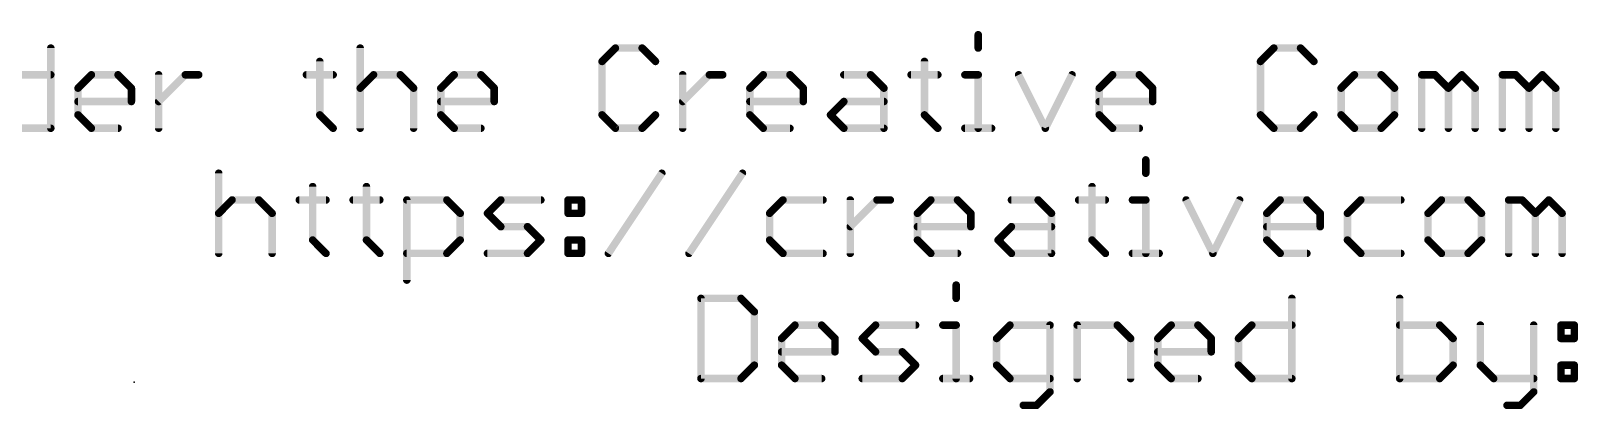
# Model space of a CAD drawing. Extents: x -3 to 111, y -18 to 20.
# Drawn here: x 22.03 to 53.45, y -18.32 to -10.65 of the extents above; entities that cross this region are included whole.
import ezdxf

# ---------------------------------------------------------------- set-up
doc = ezdxf.new("R2010")
doc.units = 0
doc.layers.add('23', color=53, linetype='CONTINUOUS')
doc.layers.add('51', color=53, linetype='CONTINUOUS')

msp = doc.modelspace()

# ---------------------------------------------------------------- linework, layer by layer
at = {"layer": '23'}
msp.add_point((24.13, -17.78), dxfattribs=at)
at = {"layer": '51', "const_width": 0.1524}
for points in [[(41.2662, -10.7256), (41.2662, -10.9968)], [(22.4339, -10.9968), (22.4339, -12.6238)], [(28.7164, -10.9968), (28.7164, -12.6238)], [(33.899, -10.9968), (33.6279, -11.268)], [(34.4414, -10.9968), (33.899, -10.9968)], [(34.7125, -11.268), (34.4414, -10.9968)], [(47.2691, -10.9968), (46.998, -11.268)], [(47.8115, -10.9968), (47.2691, -10.9968)], [(48.0826, -11.268), (47.8115, -10.9968)], [(27.8961, -11.268), (27.8961, -12.3526)], [(33.6279, -11.268), (33.6279, -12.3526)], [(40.1748, -11.268), (40.1748, -12.3526)], [(46.998, -11.268), (46.998, -12.3526)], [(21.6204, -11.5391), (22.4339, -11.5391)], [(22.9864, -11.8103), (23.2575, -11.5391)], [(23.2575, -11.5391), (23.7999, -11.5391)], [(23.7999, -11.5391), (24.071, -11.8103)], [(24.6235, -12.6238), (24.6235, -11.5391)], [(24.6235, -12.0815), (25.1658, -11.5391)], [(25.1658, -11.5391), (25.437, -11.5391)], [(27.625, -11.5391), (28.1673, -11.5391)], [(28.7164, -11.8103), (28.9876, -11.5391)], [(28.9876, -11.5391), (29.5299, -11.5391)], [(29.5299, -11.5391), (29.8011, -11.8103)], [(30.3536, -11.8103), (30.6247, -11.5391)], [(30.6247, -11.5391), (31.1671, -11.5391)], [(31.1671, -11.5391), (31.4382, -11.8103)], [(35.265, -12.6238), (35.265, -11.5391)], [(35.265, -12.0815), (35.8074, -11.5391)], [(35.8074, -11.5391), (36.0785, -11.5391)], [(36.6293, -11.8103), (36.9005, -11.5391)], [(36.9005, -11.5391), (37.4428, -11.5391)], [(37.4428, -11.5391), (37.714, -11.8103)], [(38.5376, -11.5391), (39.08, -11.5391)], [(39.08, -11.5391), (39.3511, -11.8103)], [(39.9036, -11.5391), (40.446, -11.5391)], [(40.9951, -11.5391), (41.2662, -11.5391)], [(41.2662, -11.5391), (41.2662, -12.6238)], [(42.0865, -11.5391), (42.6288, -12.6238)], [(42.6288, -12.6238), (43.1712, -11.5391)], [(43.7237, -11.8103), (43.9948, -11.5391)], [(43.9948, -11.5391), (44.5372, -11.5391)], [(44.5372, -11.5391), (44.8083, -11.8103)], [(48.9063, -11.5391), (48.6351, -11.8103)], [(49.4486, -11.5391), (48.9063, -11.5391)], [(49.7198, -11.8103), (49.4486, -11.5391)], [(50.2723, -12.6238), (50.2723, -11.5391)], [(50.2723, -11.5391), (50.5435, -11.5391)], [(50.5435, -11.5391), (50.8146, -11.8103)], [(50.8146, -11.8103), (51.0858, -11.5391)], [(51.0858, -11.5391), (51.357, -11.8103)], [(51.9094, -12.6238), (51.9094, -11.5391)], [(51.9094, -11.5391), (52.1806, -11.5391)], [(52.1806, -11.5391), (52.4518, -11.8103)], [(52.4518, -11.8103), (52.7229, -11.5391)], [(52.7229, -11.5391), (52.9941, -11.8103)], [(22.9864, -12.3526), (22.9864, -11.8103)], [(24.071, -11.8103), (24.071, -12.0815)], [(29.8011, -11.8103), (29.8011, -12.6238)], [(30.3536, -12.3526), (30.3536, -11.8103)], [(31.4382, -11.8103), (31.4382, -12.0815)], [(36.6293, -12.3526), (36.6293, -11.8103)], [(37.714, -11.8103), (37.714, -12.0815)], [(39.3511, -11.8103), (39.3511, -12.6238)], [(43.7237, -12.3526), (43.7237, -11.8103)], [(44.8083, -11.8103), (44.8083, -12.0815)], [(48.6351, -11.8103), (48.6351, -12.3526)], [(49.7198, -12.3526), (49.7198, -11.8103)], [(50.8146, -11.8103), (50.8146, -12.6238)], [(51.357, -11.8103), (51.357, -12.6238)], [(52.4518, -11.8103), (52.4518, -12.6238)], [(52.9941, -11.8103), (52.9941, -12.6238)], [(24.071, -12.0815), (22.9864, -12.0815)], [(31.4382, -12.0815), (30.3536, -12.0815)], [(37.714, -12.0815), (36.6293, -12.0815)], [(38.2665, -12.3526), (38.5376, -12.0815)], [(38.5376, -12.0815), (39.3511, -12.0815)], [(44.8083, -12.0815), (43.7237, -12.0815)], [(22.4339, -12.6238), (21.6204, -12.6238)], [(23.2575, -12.6238), (22.9864, -12.3526)], [(23.7999, -12.6238), (23.2575, -12.6238)], [(27.8961, -12.3526), (28.1673, -12.6238)], [(30.6247, -12.6238), (30.3536, -12.3526)], [(31.1671, -12.6238), (30.6247, -12.6238)], [(33.6279, -12.3526), (33.899, -12.6238)], [(33.899, -12.6238), (34.4414, -12.6238)], [(34.4414, -12.6238), (34.7125, -12.3526)], [(36.9005, -12.6238), (36.6293, -12.3526)], [(37.4428, -12.6238), (36.9005, -12.6238)], [(38.5376, -12.6238), (38.2665, -12.3526)], [(39.3511, -12.6238), (38.5376, -12.6238)], [(40.1748, -12.3526), (40.446, -12.6238)], [(40.9951, -12.6238), (41.5374, -12.6238)], [(43.9948, -12.6238), (43.7237, -12.3526)], [(44.5372, -12.6238), (43.9948, -12.6238)], [(46.998, -12.3526), (47.2691, -12.6238)], [(47.2691, -12.6238), (47.8115, -12.6238)], [(47.8115, -12.6238), (48.0826, -12.3526)], [(48.6351, -12.3526), (48.9063, -12.6238)], [(48.9063, -12.6238), (49.4486, -12.6238)], [(49.4486, -12.6238), (49.7198, -12.3526)], [(44.669, -13.2656), (44.669, -13.5368)], [(25.8434, -13.5368), (25.8434, -15.1638)], [(33.7563, -15.1638), (34.8409, -13.5368)], [(35.3934, -15.1638), (36.4781, -13.5368)], [(27.7517, -13.808), (27.7517, -14.8926)], [(28.8431, -13.808), (28.8431, -14.8926)], [(43.5775, -13.808), (43.5775, -14.8926)], [(25.8434, -14.3503), (26.1145, -14.0791)], [(26.1145, -14.0791), (26.6569, -14.0791)], [(26.6569, -14.0791), (26.928, -14.3503)], [(27.4805, -14.0791), (28.0228, -14.0791)], [(28.572, -14.0791), (29.1143, -14.0791)], [(29.6634, -15.7061), (29.6634, -14.0791)], [(29.6634, -14.0791), (30.4769, -14.0791)], [(30.4769, -14.0791), (30.748, -14.3503)], [(31.3005, -14.3503), (31.5717, -14.0791)], [(31.5717, -14.0791), (32.3852, -14.0791)], [(32.9377, -14.0791), (33.2089, -14.0791)], [(32.9377, -14.3503), (32.9377, -14.0791)], [(33.2089, -14.0791), (33.2089, -14.3503)], [(37.3018, -14.0791), (37.0306, -14.3503)], [(38.1153, -14.0791), (37.3018, -14.0791)], [(38.6677, -15.1638), (38.6677, -14.0791)], [(38.6677, -14.6215), (39.2101, -14.0791)], [(39.2101, -14.0791), (39.4812, -14.0791)], [(40.032, -14.3503), (40.3032, -14.0791)], [(40.3032, -14.0791), (40.8455, -14.0791)], [(40.8455, -14.0791), (41.1167, -14.3503)], [(41.9404, -14.0791), (42.4827, -14.0791)], [(42.4827, -14.0791), (42.7539, -14.3503)], [(43.3064, -14.0791), (43.8487, -14.0791)], [(44.3978, -14.0791), (44.669, -14.0791)], [(44.669, -14.0791), (44.669, -15.1638)], [(45.4892, -14.0791), (46.0316, -15.1638)], [(46.0316, -15.1638), (46.5739, -14.0791)], [(47.1264, -14.3503), (47.3976, -14.0791)], [(47.3976, -14.0791), (47.9399, -14.0791)], [(47.9399, -14.0791), (48.211, -14.3503)], [(49.0347, -14.0791), (48.7635, -14.3503)], [(49.8482, -14.0791), (49.0347, -14.0791)], [(50.6719, -14.0791), (50.4007, -14.3503)], [(51.2142, -14.0791), (50.6719, -14.0791)], [(51.4854, -14.3503), (51.2142, -14.0791)], [(52.0379, -15.1638), (52.0379, -14.0791)], [(52.0379, -14.0791), (52.309, -14.0791)], [(52.309, -14.0791), (52.5802, -14.3503)], [(52.5802, -14.3503), (52.8514, -14.0791)], [(52.8514, -14.0791), (53.1225, -14.3503)], [(26.928, -14.3503), (26.928, -15.1638)], [(30.748, -14.3503), (30.748, -14.8926)], [(31.5717, -14.6215), (31.3005, -14.3503)], [(33.2089, -14.3503), (32.9377, -14.3503)], [(37.0306, -14.3503), (37.0306, -14.8926)], [(40.032, -14.8926), (40.032, -14.3503)], [(41.1167, -14.3503), (41.1167, -14.6215)], [(42.7539, -14.3503), (42.7539, -15.1638)], [(47.1264, -14.8926), (47.1264, -14.3503)], [(48.211, -14.3503), (48.211, -14.6215)], [(48.7635, -14.3503), (48.7635, -14.8926)], [(50.4007, -14.3503), (50.4007, -14.8926)], [(51.4854, -14.8926), (51.4854, -14.3503)], [(52.5802, -14.3503), (52.5802, -15.1638)], [(53.1225, -14.3503), (53.1225, -15.1638)], [(32.114, -14.6215), (31.5717, -14.6215)], [(32.3852, -14.8926), (32.114, -14.6215)], [(41.1167, -14.6215), (40.032, -14.6215)], [(41.6692, -14.8926), (41.9404, -14.6215)], [(41.9404, -14.6215), (42.7539, -14.6215)], [(48.211, -14.6215), (47.1264, -14.6215)], [(27.7517, -14.8926), (28.0228, -15.1638)], [(28.8431, -14.8926), (29.1143, -15.1638)], [(30.748, -14.8926), (30.4769, -15.1638)], [(32.114, -15.1638), (32.3852, -14.8926)], [(32.9377, -14.8926), (33.2089, -14.8926)], [(32.9377, -15.1638), (32.9377, -14.8926)], [(33.2089, -14.8926), (33.2089, -15.1638)], [(37.0306, -14.8926), (37.3018, -15.1638)], [(40.3032, -15.1638), (40.032, -14.8926)], [(41.9404, -15.1638), (41.6692, -14.8926)], [(43.5775, -14.8926), (43.8487, -15.1638)], [(47.3976, -15.1638), (47.1264, -14.8926)], [(48.7635, -14.8926), (49.0347, -15.1638)], [(50.4007, -14.8926), (50.6719, -15.1638)], [(51.2142, -15.1638), (51.4854, -14.8926)], [(30.4769, -15.1638), (29.6634, -15.1638)], [(31.3005, -15.1638), (32.114, -15.1638)], [(33.2089, -15.1638), (32.9377, -15.1638)], [(37.3018, -15.1638), (38.1153, -15.1638)], [(40.8455, -15.1638), (40.3032, -15.1638)], [(42.7539, -15.1638), (41.9404, -15.1638)], [(44.3978, -15.1638), (44.9401, -15.1638)], [(47.9399, -15.1638), (47.3976, -15.1638)], [(49.0347, -15.1638), (49.8482, -15.1638)], [(50.6719, -15.1638), (51.2142, -15.1638)], [(35.6362, -16.0768), (35.6362, -17.7038)], [(36.4497, -16.0768), (35.6362, -16.0768)], [(36.7209, -16.348), (36.4497, -16.0768)], [(40.8188, -15.8056), (40.8188, -16.0768)], [(47.6352, -16.0768), (47.6352, -17.7038)], [(49.8249, -16.0768), (49.8249, -17.7038)], [(36.7209, -17.4326), (36.7209, -16.348)], [(37.2734, -16.8903), (37.5445, -16.6191)], [(37.5445, -16.6191), (38.0868, -16.6191)], [(38.0868, -16.6191), (38.358, -16.8903)], [(38.9105, -16.8903), (39.1817, -16.6191)], [(39.1817, -16.6191), (39.9952, -16.6191)], [(40.5477, -16.6191), (40.8188, -16.6191)], [(40.8188, -16.6191), (40.8188, -17.7038)], [(41.9103, -16.6191), (41.6391, -16.8903)], [(42.7238, -16.6191), (41.9103, -16.6191)], [(42.7238, -17.975), (42.7238, -16.6191)], [(43.2763, -17.7038), (43.2763, -16.6191)], [(43.2763, -16.6191), (44.0898, -16.6191)], [(44.0898, -16.6191), (44.3609, -16.8903)], [(44.9134, -16.8903), (45.1846, -16.6191)], [(45.1846, -16.6191), (45.7269, -16.6191)], [(45.7269, -16.6191), (45.9981, -16.8903)], [(46.5506, -16.8903), (46.8217, -16.6191)], [(46.8217, -16.6191), (47.6352, -16.6191)], [(50.6384, -16.6191), (49.8249, -16.6191)], [(50.9095, -16.8903), (50.6384, -16.6191)], [(51.462, -16.6191), (51.462, -17.4326)], [(52.5467, -16.6191), (52.5467, -17.975)], [(53.0992, -16.6191), (53.3704, -16.6191)], [(53.0992, -16.8903), (53.0992, -16.6191)], [(53.3704, -16.6191), (53.3704, -16.8903)], [(37.2734, -17.4326), (37.2734, -16.8903)], [(38.358, -16.8903), (38.358, -17.1615)], [(39.1817, -17.1615), (38.9105, -16.8903)], [(41.6391, -16.8903), (41.6391, -17.4326)], [(44.3609, -16.8903), (44.3609, -17.7038)], [(44.9134, -17.4326), (44.9134, -16.8903)], [(45.9981, -16.8903), (45.9981, -17.1615)], [(46.5506, -17.4326), (46.5506, -16.8903)], [(50.9095, -17.4326), (50.9095, -16.8903)], [(53.3704, -16.8903), (53.0992, -16.8903)], [(38.358, -17.1615), (37.2734, -17.1615)], [(39.724, -17.1615), (39.1817, -17.1615)], [(39.9952, -17.4326), (39.724, -17.1615)], [(45.9981, -17.1615), (44.9134, -17.1615)], [(36.4497, -17.7038), (36.7209, -17.4326)], [(37.5445, -17.7038), (37.2734, -17.4326)], [(39.724, -17.7038), (39.9952, -17.4326)], [(41.6391, -17.4326), (41.9103, -17.7038)], [(45.1846, -17.7038), (44.9134, -17.4326)], [(46.8217, -17.7038), (46.5506, -17.4326)], [(50.6384, -17.7038), (50.9095, -17.4326)], [(51.462, -17.4326), (51.7332, -17.7038)], [(53.0992, -17.4326), (53.3704, -17.4326)], [(53.0992, -17.7038), (53.0992, -17.4326)], [(53.3704, -17.4326), (53.3704, -17.7038)], [(35.6362, -17.7038), (36.4497, -17.7038)], [(38.0868, -17.7038), (37.5445, -17.7038)], [(38.9105, -17.7038), (39.724, -17.7038)], [(40.5477, -17.7038), (41.09, -17.7038)], [(41.9103, -17.7038), (42.7238, -17.7038)], [(42.4526, -18.2461), (42.7238, -17.975)], [(45.7269, -17.7038), (45.1846, -17.7038)], [(47.6352, -17.7038), (46.8217, -17.7038)], [(49.8249, -17.7038), (50.6384, -17.7038)], [(51.7332, -17.7038), (52.5467, -17.7038)], [(52.5467, -17.975), (52.2755, -18.2461)], [(53.3704, -17.7038), (53.0992, -17.7038)], [(42.1814, -18.2461), (42.4526, -18.2461)], [(52.2755, -18.2461), (52.0044, -18.2461)]]:
    msp.add_lwpolyline(points, dxfattribs=at)
at = {"layer": '51', "const_width": 0.0762}
for points in [[(41.3043, -10.7256, 1), (41.2281, -10.7256)], [(22.472, -10.9968, 1), (22.3958, -10.9968)], [(28.7545, -10.9968, 1), (28.6783, -10.9968)], [(33.899, -10.9587, 1), (33.899, -11.0349)], [(33.926, -11.0238, 1), (33.8721, -10.9699)], [(34.4683, -10.9699, 1), (34.4144, -11.0238)], [(34.4414, -11.0349, 1), (34.4414, -10.9587)], [(41.2281, -10.9968, 1), (41.3043, -10.9968)], [(47.2691, -10.9587, 1), (47.2691, -11.0349)], [(47.2961, -11.0238, 1), (47.2422, -10.9699)], [(47.8384, -10.9699, 1), (47.7845, -11.0238)], [(47.8115, -11.0349, 1), (47.8115, -10.9587)], [(27.9342, -11.268, 1), (27.858, -11.268)], [(33.6009, -11.241, 1), (33.6548, -11.2949)], [(33.666, -11.268, 1), (33.5898, -11.268)], [(34.6856, -11.2949, 1), (34.7395, -11.241)], [(40.2129, -11.268, 1), (40.1367, -11.268)], [(46.971, -11.241, 1), (47.0249, -11.2949)], [(47.0361, -11.268, 1), (46.9599, -11.268)], [(48.0557, -11.2949, 1), (48.1096, -11.241)], [(22.4339, -11.5772, 1), (22.4339, -11.501)], [(23.2575, -11.501, 1), (23.2575, -11.5772)], [(23.2845, -11.5661, 1), (23.2306, -11.5122)], [(23.8268, -11.5122, 1), (23.7729, -11.5661)], [(23.7999, -11.5772, 1), (23.7999, -11.501)], [(24.6616, -11.5391, 1), (24.5854, -11.5391)], [(25.1658, -11.501, 1), (25.1658, -11.5772)], [(25.1928, -11.5661, 1), (25.1389, -11.5122)], [(25.437, -11.5772, 1), (25.437, -11.501)], [(27.625, -11.501, 1), (27.625, -11.5772)], [(28.1673, -11.5772, 1), (28.1673, -11.501)], [(28.9876, -11.501, 1), (28.9876, -11.5772)], [(29.0145, -11.5661, 1), (28.9606, -11.5122)], [(29.5568, -11.5122, 1), (29.503, -11.5661)], [(29.5299, -11.5772, 1), (29.5299, -11.501)], [(30.6247, -11.501, 1), (30.6247, -11.5772)], [(30.6517, -11.5661, 1), (30.5978, -11.5122)], [(31.194, -11.5122, 1), (31.1401, -11.5661)], [(31.1671, -11.5772, 1), (31.1671, -11.501)], [(35.3031, -11.5391, 1), (35.2269, -11.5391)], [(35.8074, -11.501, 1), (35.8074, -11.5772)], [(35.8343, -11.5661, 1), (35.7804, -11.5122)], [(36.0785, -11.5772, 1), (36.0785, -11.501)], [(36.9005, -11.501, 1), (36.9005, -11.5772)], [(36.9274, -11.5661, 1), (36.8735, -11.5122)], [(37.4698, -11.5122, 1), (37.4159, -11.5661)], [(37.4428, -11.5772, 1), (37.4428, -11.501)], [(38.5376, -11.501, 1), (38.5376, -11.5772)], [(39.1069, -11.5122, 1), (39.053, -11.5661)], [(39.08, -11.5772, 1), (39.08, -11.501)], [(39.9036, -11.501, 1), (39.9036, -11.5772)], [(40.446, -11.5772, 1), (40.446, -11.501)], [(40.9951, -11.501, 1), (40.9951, -11.5772)], [(41.3043, -11.5391, 1), (41.2281, -11.5391)], [(41.2662, -11.5772, 1), (41.2662, -11.501)], [(42.1206, -11.5221, 1), (42.0524, -11.5562)], [(43.2052, -11.5562, 1), (43.1371, -11.5221)], [(43.9948, -11.501, 1), (43.9948, -11.5772)], [(44.0218, -11.5661, 1), (43.9679, -11.5122)], [(44.5641, -11.5122, 1), (44.5102, -11.5661)], [(44.5372, -11.5772, 1), (44.5372, -11.501)], [(48.9063, -11.501, 1), (48.9063, -11.5772)], [(48.9332, -11.5661, 1), (48.8794, -11.5122)], [(49.4756, -11.5122, 1), (49.4217, -11.5661)], [(49.4486, -11.5772, 1), (49.4486, -11.501)], [(50.3104, -11.5391, 1), (50.2342, -11.5391)], [(50.2723, -11.501, 1), (50.2723, -11.5772)], [(50.5704, -11.5122, 1), (50.5165, -11.5661)], [(50.5435, -11.5772, 1), (50.5435, -11.501)], [(51.1127, -11.5122, 1), (51.0588, -11.5661)], [(51.1127, -11.5661, 1), (51.0588, -11.5122)], [(51.9475, -11.5391, 1), (51.8713, -11.5391)], [(51.9094, -11.501, 1), (51.9094, -11.5772)], [(52.2076, -11.5122, 1), (52.1537, -11.5661)], [(52.1806, -11.5772, 1), (52.1806, -11.501)], [(52.7499, -11.5122, 1), (52.696, -11.5661)], [(52.7499, -11.5661, 1), (52.696, -11.5122)], [(23.0245, -11.8103, 1), (22.9483, -11.8103)], [(22.9594, -11.7834, 1), (23.0133, -11.8372)], [(24.1091, -11.8103, 1), (24.0329, -11.8103)], [(24.0441, -11.8372, 1), (24.098, -11.7834)], [(28.6895, -11.7834, 1), (28.7433, -11.8372)], [(29.8392, -11.8103, 1), (29.763, -11.8103)], [(29.7741, -11.8372, 1), (29.828, -11.7834)], [(30.3917, -11.8103, 1), (30.3155, -11.8103)], [(30.3266, -11.7834, 1), (30.3805, -11.8372)], [(31.4763, -11.8103, 1), (31.4001, -11.8103)], [(31.4113, -11.8372, 1), (31.4652, -11.7834)], [(36.6674, -11.8103, 1), (36.5912, -11.8103)], [(36.6024, -11.7834, 1), (36.6563, -11.8372)], [(37.7521, -11.8103, 1), (37.6759, -11.8103)], [(37.687, -11.8372, 1), (37.7409, -11.7834)], [(39.3892, -11.8103, 1), (39.313, -11.8103)], [(39.3242, -11.8372, 1), (39.3781, -11.7834)], [(43.7618, -11.8103, 1), (43.6856, -11.8103)], [(43.6967, -11.7834, 1), (43.7506, -11.8372)], [(44.8464, -11.8103, 1), (44.7702, -11.8103)], [(44.7814, -11.8372, 1), (44.8353, -11.7834)], [(48.6732, -11.8103, 1), (48.597, -11.8103)], [(48.6082, -11.7834, 1), (48.6621, -11.8372)], [(49.7579, -11.8103, 1), (49.6817, -11.8103)], [(49.6929, -11.8372, 1), (49.7467, -11.7834)], [(50.8527, -11.8103, 1), (50.7765, -11.8103)], [(50.7877, -11.7834, 1), (50.8416, -11.8372)], [(50.7877, -11.8372, 1), (50.8416, -11.7834)], [(51.3951, -11.8103, 1), (51.3189, -11.8103)], [(51.33, -11.8372, 1), (51.3839, -11.7834)], [(52.4899, -11.8103, 1), (52.4137, -11.8103)], [(52.4248, -11.7834, 1), (52.4787, -11.8372)], [(52.4248, -11.8372, 1), (52.4787, -11.7834)], [(53.0322, -11.8103, 1), (52.956, -11.8103)], [(52.9672, -11.8372, 1), (53.0211, -11.7834)], [(22.9864, -12.0434, 1), (22.9864, -12.1196)], [(24.0329, -12.0815, 1), (24.1091, -12.0815)], [(24.071, -12.1196, 1), (24.071, -12.0434)], [(24.5966, -12.0545, 1), (24.6505, -12.1084)], [(30.3536, -12.0434, 1), (30.3536, -12.1196)], [(31.4001, -12.0815, 1), (31.4763, -12.0815)], [(31.4382, -12.1196, 1), (31.4382, -12.0434)], [(35.2381, -12.0545, 1), (35.292, -12.1084)], [(36.6293, -12.0434, 1), (36.6293, -12.1196)], [(37.6759, -12.0815, 1), (37.7521, -12.0815)], [(37.714, -12.1196, 1), (37.714, -12.0434)], [(38.5376, -12.0434, 1), (38.5376, -12.1196)], [(38.5646, -12.1084, 1), (38.5107, -12.0545)], [(39.3511, -12.1196, 1), (39.3511, -12.0434)], [(43.7237, -12.0434, 1), (43.7237, -12.1196)], [(44.7702, -12.0815, 1), (44.8464, -12.0815)], [(44.8083, -12.1196, 1), (44.8083, -12.0434)], [(22.4339, -12.6619, 1), (22.4339, -12.5857)], [(23.0133, -12.3257, 1), (22.9594, -12.3796)], [(22.9483, -12.3526, 1), (23.0245, -12.3526)], [(23.2575, -12.5857, 1), (23.2575, -12.6619)], [(23.2306, -12.6507, 1), (23.2845, -12.5969)], [(23.7999, -12.6619, 1), (23.7999, -12.5857)], [(27.9231, -12.3257, 1), (27.8692, -12.3796)], [(27.858, -12.3526, 1), (27.9342, -12.3526)], [(28.1404, -12.6507, 1), (28.1942, -12.5969)], [(30.3805, -12.3257, 1), (30.3266, -12.3796)], [(30.3155, -12.3526, 1), (30.3917, -12.3526)], [(30.6247, -12.5857, 1), (30.6247, -12.6619)], [(30.5978, -12.6507, 1), (30.6517, -12.5969)], [(31.1671, -12.6619, 1), (31.1671, -12.5857)], [(33.6548, -12.3257, 1), (33.6009, -12.3796)], [(33.5898, -12.3526, 1), (33.666, -12.3526)], [(33.899, -12.5857, 1), (33.899, -12.6619)], [(33.8721, -12.6507, 1), (33.926, -12.5969)], [(34.4144, -12.5969, 1), (34.4683, -12.6507)], [(34.4414, -12.6619, 1), (34.4414, -12.5857)], [(34.7395, -12.3796, 1), (34.6856, -12.3257)], [(36.6563, -12.3257, 1), (36.6024, -12.3796)], [(36.5912, -12.3526, 1), (36.6674, -12.3526)], [(36.9005, -12.5857, 1), (36.9005, -12.6619)], [(36.8735, -12.6507, 1), (36.9274, -12.5969)], [(37.4428, -12.6619, 1), (37.4428, -12.5857)], [(38.2934, -12.3257, 1), (38.2395, -12.3796)], [(38.2395, -12.3257, 1), (38.2934, -12.3796)], [(38.5376, -12.5857, 1), (38.5376, -12.6619)], [(38.5107, -12.6507, 1), (38.5646, -12.5969)], [(39.3511, -12.6619, 1), (39.3511, -12.5857)], [(40.2017, -12.3257, 1), (40.1479, -12.3796)], [(40.1367, -12.3526, 1), (40.2129, -12.3526)], [(40.419, -12.6507, 1), (40.4729, -12.5969)], [(40.9951, -12.5857, 1), (40.9951, -12.6619)], [(41.5374, -12.6619, 1), (41.5374, -12.5857)], [(43.7506, -12.3257, 1), (43.6967, -12.3796)], [(43.6856, -12.3526, 1), (43.7618, -12.3526)], [(43.9948, -12.5857, 1), (43.9948, -12.6619)], [(43.9679, -12.6507, 1), (44.0218, -12.5969)], [(44.5372, -12.6619, 1), (44.5372, -12.5857)], [(47.0249, -12.3257, 1), (46.971, -12.3796)], [(46.9599, -12.3526, 1), (47.0361, -12.3526)], [(47.2691, -12.5857, 1), (47.2691, -12.6619)], [(47.2422, -12.6507, 1), (47.2961, -12.5969)], [(47.7845, -12.5969, 1), (47.8384, -12.6507)], [(47.8115, -12.6619, 1), (47.8115, -12.5857)], [(48.1096, -12.3796, 1), (48.0557, -12.3257)], [(48.6621, -12.3257, 1), (48.6082, -12.3796)], [(48.597, -12.3526, 1), (48.6732, -12.3526)], [(48.9063, -12.5857, 1), (48.9063, -12.6619)], [(48.8794, -12.6507, 1), (48.9332, -12.5969)], [(49.4217, -12.5969, 1), (49.4756, -12.6507)], [(49.4486, -12.6619, 1), (49.4486, -12.5857)], [(49.6817, -12.3526, 1), (49.7579, -12.3526)], [(49.7467, -12.3796, 1), (49.6929, -12.3257)], [(22.3958, -12.6238, 1), (22.472, -12.6238)], [(24.5854, -12.6238, 1), (24.6616, -12.6238)], [(28.6783, -12.6238, 1), (28.7545, -12.6238)], [(29.763, -12.6238, 1), (29.8392, -12.6238)], [(35.2269, -12.6238, 1), (35.3031, -12.6238)], [(39.313, -12.6238, 1), (39.3892, -12.6238)], [(41.2281, -12.6238, 1), (41.3043, -12.6238)], [(42.5948, -12.6068, 1), (42.6629, -12.6408)], [(42.5948, -12.6408, 1), (42.6629, -12.6068)], [(50.2342, -12.6238, 1), (50.3104, -12.6238)], [(50.7765, -12.6238, 1), (50.8527, -12.6238)], [(51.3189, -12.6238, 1), (51.3951, -12.6238)], [(51.8713, -12.6238, 1), (51.9475, -12.6238)], [(52.4137, -12.6238, 1), (52.4899, -12.6238)], [(52.956, -12.6238, 1), (53.0322, -12.6238)], [(44.7071, -13.2656, 1), (44.6309, -13.2656)], [(25.8815, -13.5368, 1), (25.8053, -13.5368)], [(34.8726, -13.5579, 1), (34.8092, -13.5157)], [(36.5098, -13.5579, 1), (36.4464, -13.5157)], [(44.6309, -13.5368, 1), (44.7071, -13.5368)], [(27.7898, -13.808, 1), (27.7136, -13.808)], [(28.8812, -13.808, 1), (28.805, -13.808)], [(43.6156, -13.808, 1), (43.5394, -13.808)], [(26.1145, -14.041, 1), (26.1145, -14.1172)], [(26.1415, -14.1061, 1), (26.0876, -14.0522)], [(26.6838, -14.0522, 1), (26.6299, -14.1061)], [(26.6569, -14.1172, 1), (26.6569, -14.041)], [(27.4805, -14.041, 1), (27.4805, -14.1172)], [(28.0228, -14.1172, 1), (28.0228, -14.041)], [(28.572, -14.041, 1), (28.572, -14.1172)], [(29.1143, -14.1172, 1), (29.1143, -14.041)], [(29.7015, -14.0791, 1), (29.6253, -14.0791)], [(29.6634, -14.041, 1), (29.6634, -14.1172)], [(30.5038, -14.0522, 1), (30.4499, -14.1061)], [(30.4769, -14.1172, 1), (30.4769, -14.041)], [(31.5717, -14.041, 1), (31.5717, -14.1172)], [(31.5986, -14.1061, 1), (31.5448, -14.0522)], [(32.3852, -14.1172, 1), (32.3852, -14.041)], [(32.9377, -14.041, 1), (32.9377, -14.1172)], [(32.9758, -14.0791, 1), (32.8996, -14.0791)], [(33.247, -14.0791, 1), (33.1708, -14.0791)], [(33.2089, -14.1172, 1), (33.2089, -14.041)], [(37.3018, -14.041, 1), (37.3018, -14.1172)], [(37.3287, -14.1061, 1), (37.2748, -14.0522)], [(38.1153, -14.1172, 1), (38.1153, -14.041)], [(38.7058, -14.0791, 1), (38.6296, -14.0791)], [(39.2101, -14.041, 1), (39.2101, -14.1172)], [(39.237, -14.1061, 1), (39.1831, -14.0522)], [(39.4812, -14.1172, 1), (39.4812, -14.041)], [(40.3032, -14.041, 1), (40.3032, -14.1172)], [(40.3301, -14.1061, 1), (40.2763, -14.0522)], [(40.8725, -14.0522, 1), (40.8186, -14.1061)], [(40.8455, -14.1172, 1), (40.8455, -14.041)], [(41.9404, -14.041, 1), (41.9404, -14.1172)], [(42.5096, -14.0522, 1), (42.4558, -14.1061)], [(42.4827, -14.1172, 1), (42.4827, -14.041)], [(43.3064, -14.041, 1), (43.3064, -14.1172)], [(43.8487, -14.1172, 1), (43.8487, -14.041)], [(44.3978, -14.041, 1), (44.3978, -14.1172)], [(44.7071, -14.0791, 1), (44.6309, -14.0791)], [(44.669, -14.1172, 1), (44.669, -14.041)], [(45.5233, -14.0621, 1), (45.4552, -14.0962)], [(46.608, -14.0962, 1), (46.5398, -14.0621)], [(47.3976, -14.041, 1), (47.3976, -14.1172)], [(47.4245, -14.1061, 1), (47.3706, -14.0522)], [(47.9668, -14.0522, 1), (47.9129, -14.1061)], [(47.9399, -14.1172, 1), (47.9399, -14.041)], [(49.0347, -14.041, 1), (49.0347, -14.1172)], [(49.0616, -14.1061, 1), (49.0078, -14.0522)], [(49.8482, -14.1172, 1), (49.8482, -14.041)], [(50.6719, -14.041, 1), (50.6719, -14.1172)], [(50.6988, -14.1061, 1), (50.6449, -14.0522)], [(51.2411, -14.0522, 1), (51.1873, -14.1061)], [(51.2142, -14.1172, 1), (51.2142, -14.041)], [(52.076, -14.0791, 1), (51.9998, -14.0791)], [(52.0379, -14.041, 1), (52.0379, -14.1172)], [(52.336, -14.0522, 1), (52.2821, -14.1061)], [(52.309, -14.1172, 1), (52.309, -14.041)], [(52.8783, -14.0522, 1), (52.8244, -14.1061)], [(52.8783, -14.1061, 1), (52.8244, -14.0522)], [(25.8164, -14.3234, 1), (25.8703, -14.3772)], [(26.9661, -14.3503, 1), (26.8899, -14.3503)], [(26.9011, -14.3772, 1), (26.955, -14.3234)], [(30.7861, -14.3503, 1), (30.7099, -14.3503)], [(30.7211, -14.3772, 1), (30.775, -14.3234)], [(31.3275, -14.3234, 1), (31.2736, -14.3772)], [(31.2736, -14.3234, 1), (31.3275, -14.3772)], [(32.9377, -14.3122, 1), (32.9377, -14.3884)], [(32.8996, -14.3503, 1), (32.9758, -14.3503)], [(33.1708, -14.3503, 1), (33.247, -14.3503)], [(33.2089, -14.3884, 1), (33.2089, -14.3122)], [(37.0687, -14.3503, 1), (36.9925, -14.3503)], [(37.0036, -14.3234, 1), (37.0575, -14.3772)], [(40.0701, -14.3503, 1), (39.9939, -14.3503)], [(40.0051, -14.3234, 1), (40.059, -14.3772)], [(41.1548, -14.3503, 1), (41.0786, -14.3503)], [(41.0898, -14.3772, 1), (41.1436, -14.3234)], [(42.792, -14.3503, 1), (42.7158, -14.3503)], [(42.7269, -14.3772, 1), (42.7808, -14.3234)], [(47.1645, -14.3503, 1), (47.0883, -14.3503)], [(47.0994, -14.3234, 1), (47.1533, -14.3772)], [(48.2491, -14.3503, 1), (48.1729, -14.3503)], [(48.1841, -14.3772, 1), (48.238, -14.3234)], [(48.8016, -14.3503, 1), (48.7254, -14.3503)], [(48.7366, -14.3234, 1), (48.7905, -14.3772)], [(50.4388, -14.3503, 1), (50.3626, -14.3503)], [(50.3738, -14.3234, 1), (50.4276, -14.3772)], [(51.5235, -14.3503, 1), (51.4473, -14.3503)], [(51.4584, -14.3772, 1), (51.5123, -14.3234)], [(52.6183, -14.3503, 1), (52.5421, -14.3503)], [(52.5532, -14.3234, 1), (52.6071, -14.3772)], [(52.5532, -14.3772, 1), (52.6071, -14.3234)], [(53.1606, -14.3503, 1), (53.0844, -14.3503)], [(53.0956, -14.3772, 1), (53.1495, -14.3234)], [(31.5717, -14.5834, 1), (31.5717, -14.6596)], [(31.5448, -14.6484, 1), (31.5986, -14.5945)], [(32.141, -14.5945, 1), (32.0871, -14.6484)], [(32.114, -14.6596, 1), (32.114, -14.5834)], [(38.6408, -14.5945, 1), (38.6947, -14.6484)], [(40.032, -14.5834, 1), (40.032, -14.6596)], [(41.0786, -14.6215, 1), (41.1548, -14.6215)], [(41.1167, -14.6596, 1), (41.1167, -14.5834)], [(41.9404, -14.5834, 1), (41.9404, -14.6596)], [(41.9673, -14.6484, 1), (41.9134, -14.5945)], [(42.7539, -14.6596, 1), (42.7539, -14.5834)], [(47.1264, -14.5834, 1), (47.1264, -14.6596)], [(48.1729, -14.6215, 1), (48.2491, -14.6215)], [(48.211, -14.6596, 1), (48.211, -14.5834)], [(27.7786, -14.8657, 1), (27.7247, -14.9196)], [(27.7136, -14.8926, 1), (27.7898, -14.8926)], [(28.8701, -14.8657, 1), (28.8162, -14.9196)], [(28.805, -14.8926, 1), (28.8812, -14.8926)], [(30.7099, -14.8926, 1), (30.7861, -14.8926)], [(30.775, -14.9196, 1), (30.7211, -14.8657)], [(32.4121, -14.9196, 1), (32.3583, -14.8657)], [(32.3583, -14.9196, 1), (32.4121, -14.8657)], [(32.9377, -14.8545, 1), (32.9377, -14.9307)], [(32.9758, -14.8926, 1), (32.8996, -14.8926)], [(33.247, -14.8926, 1), (33.1708, -14.8926)], [(33.2089, -14.9307, 1), (33.2089, -14.8545)], [(37.0575, -14.8657, 1), (37.0036, -14.9196)], [(36.9925, -14.8926, 1), (37.0687, -14.8926)], [(40.059, -14.8657, 1), (40.0051, -14.9196)], [(39.9939, -14.8926, 1), (40.0701, -14.8926)], [(41.6961, -14.8657, 1), (41.6423, -14.9196)], [(41.6423, -14.8657, 1), (41.6961, -14.9196)], [(43.6045, -14.8657, 1), (43.5506, -14.9196)], [(43.5394, -14.8926, 1), (43.6156, -14.8926)], [(47.1533, -14.8657, 1), (47.0994, -14.9196)], [(47.0883, -14.8926, 1), (47.1645, -14.8926)], [(48.7905, -14.8657, 1), (48.7366, -14.9196)], [(48.7254, -14.8926, 1), (48.8016, -14.8926)], [(50.4276, -14.8657, 1), (50.3738, -14.9196)], [(50.3626, -14.8926, 1), (50.4388, -14.8926)], [(51.4473, -14.8926, 1), (51.5235, -14.8926)], [(51.5123, -14.9196, 1), (51.4584, -14.8657)], [(25.8053, -15.1638, 1), (25.8815, -15.1638)], [(26.8899, -15.1638, 1), (26.9661, -15.1638)], [(27.9959, -15.1907, 1), (28.0498, -15.1369)], [(29.0873, -15.1907, 1), (29.1412, -15.1369)], [(29.6634, -15.1257, 1), (29.6634, -15.2019)], [(30.4499, -15.1369, 1), (30.5038, -15.1907)], [(30.4769, -15.2019, 1), (30.4769, -15.1257)], [(31.3005, -15.1257, 1), (31.3005, -15.2019)], [(32.0871, -15.1369, 1), (32.141, -15.1907)], [(32.114, -15.2019, 1), (32.114, -15.1257)], [(32.9377, -15.1257, 1), (32.9377, -15.2019)], [(32.8996, -15.1638, 1), (32.9758, -15.1638)], [(33.1708, -15.1638, 1), (33.247, -15.1638)], [(33.2089, -15.2019, 1), (33.2089, -15.1257)], [(33.7246, -15.1427, 1), (33.788, -15.1849)], [(35.3617, -15.1427, 1), (35.4251, -15.1849)], [(37.3018, -15.1257, 1), (37.3018, -15.2019)], [(37.2748, -15.1907, 1), (37.3287, -15.1369)], [(38.1153, -15.2019, 1), (38.1153, -15.1257)], [(38.6296, -15.1638, 1), (38.7058, -15.1638)], [(40.3032, -15.1257, 1), (40.3032, -15.2019)], [(40.2763, -15.1907, 1), (40.3301, -15.1369)], [(40.8455, -15.2019, 1), (40.8455, -15.1257)], [(41.9404, -15.1257, 1), (41.9404, -15.2019)], [(41.9134, -15.1907, 1), (41.9673, -15.1369)], [(42.7158, -15.1638, 1), (42.792, -15.1638)], [(42.7539, -15.2019, 1), (42.7539, -15.1257)], [(43.8217, -15.1907, 1), (43.8756, -15.1369)], [(44.3978, -15.1257, 1), (44.3978, -15.2019)], [(44.6309, -15.1638, 1), (44.7071, -15.1638)], [(44.9401, -15.2019, 1), (44.9401, -15.1257)], [(45.9975, -15.1468, 1), (46.0656, -15.1808)], [(45.9975, -15.1808, 1), (46.0656, -15.1468)], [(47.3976, -15.1257, 1), (47.3976, -15.2019)], [(47.3706, -15.1907, 1), (47.4245, -15.1369)], [(47.9399, -15.2019, 1), (47.9399, -15.1257)], [(49.0347, -15.1257, 1), (49.0347, -15.2019)], [(49.0078, -15.1907, 1), (49.0616, -15.1369)], [(49.8482, -15.2019, 1), (49.8482, -15.1257)], [(50.6719, -15.1257, 1), (50.6719, -15.2019)], [(50.6449, -15.1907, 1), (50.6988, -15.1369)], [(51.1873, -15.1369, 1), (51.2411, -15.1907)], [(51.2142, -15.2019, 1), (51.2142, -15.1257)], [(51.9998, -15.1638, 1), (52.076, -15.1638)], [(52.5421, -15.1638, 1), (52.6183, -15.1638)], [(53.0844, -15.1638, 1), (53.1606, -15.1638)], [(29.6253, -15.7061, 1), (29.7015, -15.7061)], [(35.6743, -16.0768, 1), (35.5981, -16.0768)], [(35.6362, -16.0387, 1), (35.6362, -16.1149)], [(36.4766, -16.0499, 1), (36.4228, -16.1038)], [(36.4497, -16.1149, 1), (36.4497, -16.0387)], [(40.8569, -15.8056, 1), (40.7807, -15.8056)], [(47.6733, -16.0768, 1), (47.5971, -16.0768)], [(49.863, -16.0768, 1), (49.7868, -16.0768)], [(36.759, -16.348, 1), (36.6828, -16.348)], [(36.6939, -16.3749, 1), (36.7478, -16.321)], [(40.7807, -16.0768, 1), (40.8569, -16.0768)], [(37.5445, -16.581, 1), (37.5445, -16.6572)], [(37.5715, -16.6461, 1), (37.5176, -16.5922)], [(38.1138, -16.5922, 1), (38.0599, -16.6461)], [(38.0868, -16.6572, 1), (38.0868, -16.581)], [(39.1817, -16.581, 1), (39.1817, -16.6572)], [(39.2086, -16.6461, 1), (39.1547, -16.5922)], [(39.9952, -16.6572, 1), (39.9952, -16.581)], [(40.5477, -16.581, 1), (40.5477, -16.6572)], [(40.8569, -16.6191, 1), (40.7807, -16.6191)], [(40.8188, -16.6572, 1), (40.8188, -16.581)], [(41.9103, -16.581, 1), (41.9103, -16.6572)], [(41.9372, -16.6461, 1), (41.8833, -16.5922)], [(42.7619, -16.6191, 1), (42.6857, -16.6191)], [(42.7238, -16.6572, 1), (42.7238, -16.581)], [(43.3144, -16.6191, 1), (43.2382, -16.6191)], [(43.2763, -16.581, 1), (43.2763, -16.6572)], [(44.1167, -16.5922, 1), (44.0628, -16.6461)], [(44.0898, -16.6572, 1), (44.0898, -16.581)], [(45.1846, -16.581, 1), (45.1846, -16.6572)], [(45.2115, -16.6461, 1), (45.1576, -16.5922)], [(45.7539, -16.5922, 1), (45.7, -16.6461)], [(45.7269, -16.6572, 1), (45.7269, -16.581)], [(46.8217, -16.581, 1), (46.8217, -16.6572)], [(46.8487, -16.6461, 1), (46.7948, -16.5922)], [(47.6352, -16.6572, 1), (47.6352, -16.581)], [(49.8249, -16.581, 1), (49.8249, -16.6572)], [(50.6653, -16.5922, 1), (50.6114, -16.6461)], [(50.6384, -16.6572, 1), (50.6384, -16.581)], [(51.5001, -16.6191, 1), (51.4239, -16.6191)], [(52.5848, -16.6191, 1), (52.5086, -16.6191)], [(53.0992, -16.581, 1), (53.0992, -16.6572)], [(53.1373, -16.6191, 1), (53.0611, -16.6191)], [(53.4085, -16.6191, 1), (53.3323, -16.6191)], [(53.3704, -16.6572, 1), (53.3704, -16.581)], [(37.3115, -16.8903, 1), (37.2353, -16.8903)], [(37.2464, -16.8634, 1), (37.3003, -16.9172)], [(38.3961, -16.8903, 1), (38.3199, -16.8903)], [(38.3311, -16.9172, 1), (38.385, -16.8634)], [(38.9375, -16.8634, 1), (38.8836, -16.9172)], [(38.8836, -16.8634, 1), (38.9375, -16.9172)], [(41.6772, -16.8903, 1), (41.601, -16.8903)], [(41.6122, -16.8634, 1), (41.666, -16.9172)], [(44.399, -16.8903, 1), (44.3228, -16.8903)], [(44.334, -16.9172, 1), (44.3879, -16.8634)], [(44.9515, -16.8903, 1), (44.8753, -16.8903)], [(44.8865, -16.8634, 1), (44.9404, -16.9172)], [(46.0362, -16.8903, 1), (45.96, -16.8903)], [(45.9711, -16.9172, 1), (46.025, -16.8634)], [(46.5887, -16.8903, 1), (46.5125, -16.8903)], [(46.5236, -16.8634, 1), (46.5775, -16.9172)], [(50.9476, -16.8903, 1), (50.8714, -16.8903)], [(50.8826, -16.9172, 1), (50.9365, -16.8634)], [(53.0992, -16.8522, 1), (53.0992, -16.9284)], [(53.0611, -16.8903, 1), (53.1373, -16.8903)], [(53.3323, -16.8903, 1), (53.4085, -16.8903)], [(53.3704, -16.9284, 1), (53.3704, -16.8522)], [(37.2734, -17.1234, 1), (37.2734, -17.1996)], [(38.3199, -17.1615, 1), (38.3961, -17.1615)], [(38.358, -17.1996, 1), (38.358, -17.1234)], [(39.1817, -17.1234, 1), (39.1817, -17.1996)], [(39.1547, -17.1884, 1), (39.2086, -17.1345)], [(39.7509, -17.1345, 1), (39.6971, -17.1884)], [(39.724, -17.1996, 1), (39.724, -17.1234)], [(44.9134, -17.1234, 1), (44.9134, -17.1996)], [(45.96, -17.1615, 1), (46.0362, -17.1615)], [(45.9981, -17.1996, 1), (45.9981, -17.1234)], [(36.6828, -17.4326, 1), (36.759, -17.4326)], [(36.7478, -17.4596, 1), (36.6939, -17.4057)], [(37.3003, -17.4057, 1), (37.2464, -17.4596)], [(37.2353, -17.4326, 1), (37.3115, -17.4326)], [(40.0221, -17.4596, 1), (39.9682, -17.4057)], [(39.9682, -17.4596, 1), (40.0221, -17.4057)], [(41.666, -17.4057, 1), (41.6122, -17.4596)], [(41.601, -17.4326, 1), (41.6772, -17.4326)], [(44.9404, -17.4057, 1), (44.8865, -17.4596)], [(44.8753, -17.4326, 1), (44.9515, -17.4326)], [(46.5775, -17.4057, 1), (46.5236, -17.4596)], [(46.5125, -17.4326, 1), (46.5887, -17.4326)], [(50.8714, -17.4326, 1), (50.9476, -17.4326)], [(50.9365, -17.4596, 1), (50.8826, -17.4057)], [(51.489, -17.4057, 1), (51.4351, -17.4596)], [(51.4239, -17.4326, 1), (51.5001, -17.4326)], [(53.0992, -17.3945, 1), (53.0992, -17.4707)], [(53.1373, -17.4326, 1), (53.0611, -17.4326)], [(53.4085, -17.4326, 1), (53.3323, -17.4326)], [(53.3704, -17.4707, 1), (53.3704, -17.3945)], [(35.6362, -17.6657, 1), (35.6362, -17.7419)], [(35.5981, -17.7038, 1), (35.6743, -17.7038)], [(36.4228, -17.6769, 1), (36.4766, -17.7307)], [(36.4497, -17.7419, 1), (36.4497, -17.6657)], [(37.5445, -17.6657, 1), (37.5445, -17.7419)], [(37.5176, -17.7307, 1), (37.5715, -17.6769)], [(38.0868, -17.7419, 1), (38.0868, -17.6657)], [(38.9105, -17.6657, 1), (38.9105, -17.7419)], [(39.6971, -17.6769, 1), (39.7509, -17.7307)], [(39.724, -17.7419, 1), (39.724, -17.6657)], [(40.5477, -17.6657, 1), (40.5477, -17.7419)], [(40.7807, -17.7038, 1), (40.8569, -17.7038)], [(41.09, -17.7419, 1), (41.09, -17.6657)], [(41.9103, -17.6657, 1), (41.9103, -17.7419)], [(41.8833, -17.7307, 1), (41.9372, -17.6769)], [(42.7507, -18.0019, 1), (42.6968, -17.948)], [(42.7238, -17.7419, 1), (42.7238, -17.6657)], [(43.2382, -17.7038, 1), (43.3144, -17.7038)], [(44.3228, -17.7038, 1), (44.399, -17.7038)], [(45.1846, -17.6657, 1), (45.1846, -17.7419)], [(45.1576, -17.7307, 1), (45.2115, -17.6769)], [(45.7269, -17.7419, 1), (45.7269, -17.6657)], [(46.8217, -17.6657, 1), (46.8217, -17.7419)], [(46.7948, -17.7307, 1), (46.8487, -17.6769)], [(47.5971, -17.7038, 1), (47.6733, -17.7038)], [(47.6352, -17.7419, 1), (47.6352, -17.6657)], [(49.8249, -17.6657, 1), (49.8249, -17.7419)], [(49.7868, -17.7038, 1), (49.863, -17.7038)], [(50.6114, -17.6769, 1), (50.6653, -17.7307)], [(50.6384, -17.7419, 1), (50.6384, -17.6657)], [(51.7332, -17.6657, 1), (51.7332, -17.7419)], [(51.7063, -17.7307, 1), (51.7601, -17.6769)], [(52.5736, -18.0019, 1), (52.5198, -17.948)], [(52.5467, -17.7419, 1), (52.5467, -17.6657)], [(53.0992, -17.6657, 1), (53.0992, -17.7419)], [(53.0611, -17.7038, 1), (53.1373, -17.7038)], [(53.3323, -17.7038, 1), (53.4085, -17.7038)], [(53.3704, -17.7419, 1), (53.3704, -17.6657)], [(42.1814, -18.208, 1), (42.1814, -18.2842)], [(42.4257, -18.2192, 1), (42.4795, -18.2731)], [(42.4526, -18.2842, 1), (42.4526, -18.208)], [(42.6857, -17.975, 1), (42.7619, -17.975)], [(52.0044, -18.208, 1), (52.0044, -18.2842)], [(52.2486, -18.2192, 1), (52.3025, -18.2731)], [(52.2755, -18.2842, 1), (52.2755, -18.208)], [(52.5086, -17.975, 1), (52.5848, -17.975)]]:
    msp.add_lwpolyline(points, format="xyb", dxfattribs=at)

doc.saveas('drawing.dxf')
